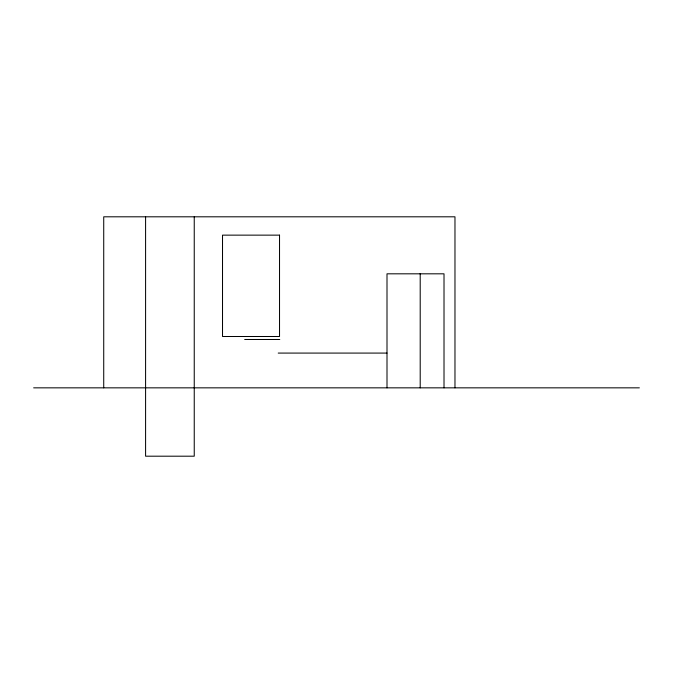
<?xml version="1.0" encoding="UTF-8"?>
<svg xmlns="http://www.w3.org/2000/svg" width="673" height="673" viewBox="0 0 673 673"><rect width="100%" height="100%" fill="white"/><g stroke="black" fill="none" stroke-linecap="round" stroke-linejoin="round"><path stroke-width="1.01" d="M244.678 339.486L279.766 339.486M278.227 353.081L387 353.081M33.65 387.841L639.35 387.841M454.973 387.841L454.973 216.807L103.726 216.807L103.726 387.841M444.012 387.841L444.012 273.818L387 273.818L387 387.841M420.204 273.465L420.204 387.841M194.245 216.807L194.245 456.193L145.587 456.193L145.587 216.807M279.531 235.138L222.519 235.138L222.519 336.5L279.531 336.5L279.531 235.138"/></g></svg>
